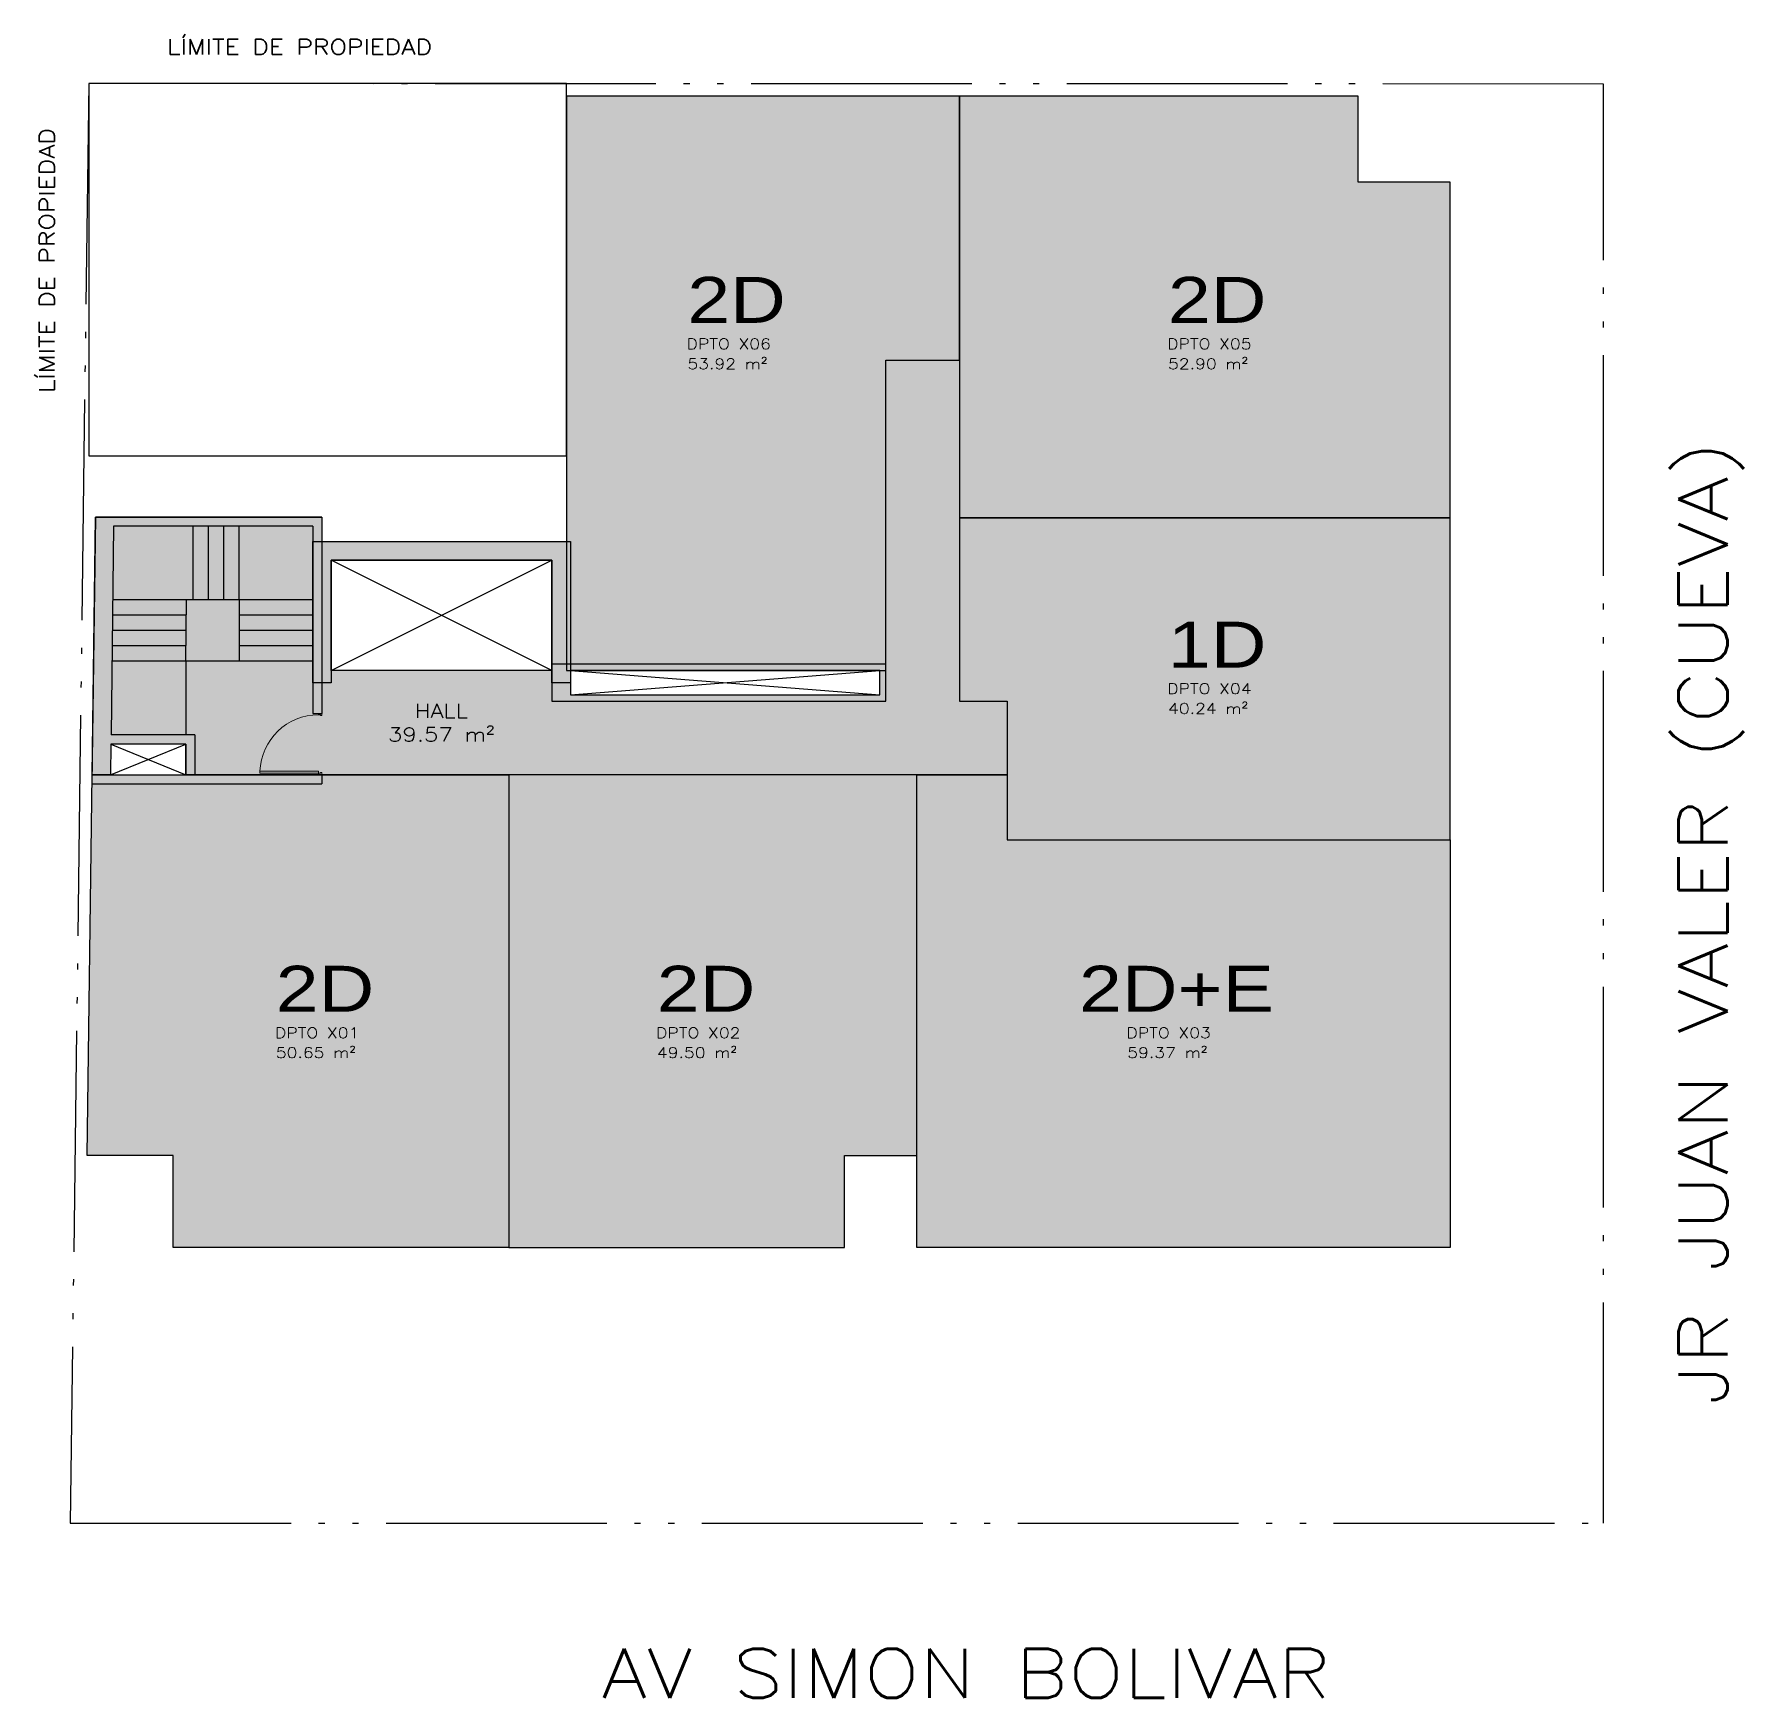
# Model space of a CAD drawing. Header units: metres. Extents: x 279728 to 280332, y 8661708 to 8661777.
# Drawn here: x 280304.16 to 280332.03, y 8661707.9 to 8661735.03 of the extents above; entities outside this region: 3.
import ezdxf
from ezdxf.enums import TextEntityAlignment as Align

# ---------------------------------------------------------------- set-up
doc = ezdxf.new("R2010")
doc.units = ezdxf.units.M
doc.header["$LTSCALE"] = 0.15
doc.linetypes.add('ACAD_ISO04W100', pattern=[30, 24, -3, 0, -3])
doc.linetypes.add('ACAD_ISO05W100', pattern=[33, 24, -3, 0, -3, 0, -3])
doc.layers.get('0').update_dxf_attribs({"linetype": 'CONTINUOUS'})
for name, color, linetype in [('LINEA PERIMETRAL LEVANTAMIENTO', 3, 'ACAD_ISO05W100'), ('MA_0.10', 1, 'CONTINUOUS'), ('MA_0.40', 4, 'CONTINUOUS'), ('MA_MUROS', 5, 'CONTINUOUS'), ('MA_TEXTO 1', 3, 'CONTINUOUS'), ('MA_TEXTO 2', 2, 'CONTINUOUS')]:
    doc.layers.add(name, color=color, linetype=linetype)
doc.layers.add('MA_AREAS', color=113, linetype='CONTINUOUS', plot=False)
doc.layers.add('MA_PUERTAS', color=1, linetype='CONTINUOUS', lineweight=13)
doc.styles.add('ROMANS', font='romans.shx')
doc.styles.add('SAS', font='sanss___.ttf')

# ---------------------------------------------------------------- blocks, each defined once
blk = doc.blocks.new('A$C007bf31b')
at = {"layer": 'MA_0.10', "ltscale": 0.25}
for p, q in [((2.1, 0.3), (0.3, 3.9)), ((2.1, 3.9), (0.3, 0.3)), ((2.1, 3.9), (2.1, 0.3))]:
    blk.add_line(p, q, dxfattribs=at)
at = {"layer": 'MA_MUROS', "ltscale": 0.25}
blk.add_lwpolyline([(2.3, 4.2), (2.3, 3.9), (0.3, 3.9), (0.3, 0.3), (2.3, 0.3), (2.3, 0), (0, 0), (0, 4.2)], close=True, dxfattribs=at)
blk = doc.blocks.new('rethrt')
at = {"color": 2}
for p, q in [((-0.9, 0), (-0.9, -0.05)), ((-0.87, 0), (-0.9, 0)), ((-0.03, -0.02), (-0.03, 0)), ((-0.03, 0), (0, 0)), ((0, 0), (0, -0.05)), ((-0.9, -0.05), (-0.88, -0.05)), ((-0.88, -0.05), (-0.88, -0.02)), ((-0.88, -0.02), (-0.87, -0.02)), ((-0.87, -0.02), (-0.87, 0)), ((-0.02, -0.02), (-0.03, -0.02)), ((-0.02, -0.05), (-0.02, -0.02)), ((0, -0.05), (-0.02, -0.05))]:
    blk.add_line(p, q, dxfattribs=at)
blk.add_lwpolyline([(-0.05, -0.05), (-0.05, -0.91), (-0.02, -0.91), (-0.02, -0.05)], close=True, dxfattribs=at)
at = {"color": 1}
blk.add_arc((-0.02, -0.05), 0.86, 179.9967, 268.0088, dxfattribs=at)

msp = doc.modelspace()

# ---------------------------------------------------------------- hatches: boundary and pattern name
at = {"ltscale": 0.25, "true_color": 0xe7e7e4}
h = msp.add_hatch(color=254, dxfattribs=at)
h.dxf.hatch_style = 1
h.paths.add_polyline_path([(279729.638, 8661747.079), (279729.477, 8661748.268), (279743.549, 8661750.173), (279743.455, 8661750.867), (279745.734, 8661751.176), (279745.808, 8661750.631), (279746.204, 8661750.684), (279746.13, 8661751.229), (279745.889, 8661753.013), (279743.213, 8661752.651), (279742.824, 8661755.524), (279746.986, 8661756.088), (279747.409, 8661752.967), (279748.413, 8661753.103), (279748.01, 8661756.075), (279748.159, 8661756.096), (279746.468, 8661768.582), (279745.774, 8661768.488), (279745.466, 8661770.767), (279746.011, 8661770.841), (279745.909, 8661771.594), (279743.121, 8661772.801), (279743.098, 8661772.975), (279737.785, 8661775.277), (279727.734, 8661773.916), (279727.573, 8661775.105), (279736.151, 8661776.267), (279736.137, 8661776.366), (279738.257, 8661776.653), (279747.373, 8661772.703), (279750.461, 8661749.899)])
at = {"ltscale": 0.25, "true_color": 0xd0dfeb}
h = msp.add_hatch(color=254, dxfattribs=at)
h.dxf.hatch_style = 1
h.paths.add_polyline_path([(280312.836, 8661724.652), (280318.044, 8661724.652), (280318.044, 8661729.714), (280319.244, 8661729.714), (280319.244, 8661734.014), (280312.836, 8661734.014)])
h = msp.add_hatch(color=254, dxfattribs=at)
h.dxf.hatch_style = 1
h.paths.add_polyline_path([(280319.244, 8661734.014), (280319.244, 8661727.139), (280327.244, 8661727.139), (280327.244, 8661732.614), (280325.744, 8661732.614), (280325.744, 8661734.014)])
at = {"ltscale": 0.25, "true_color": 0xe3e3e3}
h = msp.add_hatch(color=254, dxfattribs=at)
h.dxf.hatch_style = 1
h.paths.add_polyline_path([(280318.044, 8661729.714), (280319.244, 8661729.714), (280319.244, 8661724.152), (280320.02, 8661724.152), (280320.02, 8661722.952), (280306.627, 8661722.952), (280306.627, 8661723.452), (280305.406, 8661723.452), (280305.4, 8661722.952), (280305.1, 8661722.952), (280305.153, 8661727.152), (280308.848, 8661727.152), (280308.848, 8661726.752), (280312.836, 8661726.752), (280312.836, 8661724.652), (280312.898, 8661724.652), (280312.898, 8661724.252), (280317.944, 8661724.252), (280317.944, 8661724.652), (280318.044, 8661724.652)])
h.paths.add_polyline_path([(280308.998, 8661726.452), (280312.598, 8661726.452), (280312.598, 8661724.652), (280308.998, 8661724.652)], flags=16)
at = {"ltscale": 0.25, "true_color": 0xfce3e3}
h = msp.add_hatch(color=7, dxfattribs=at)
h.dxf.hatch_style = 1
h.paths.add_polyline_path([(280320.02, 8661721.889), (280327.244, 8661721.889), (280327.244, 8661727.139), (280319.244, 8661727.139), (280319.244, 8661724.152), (280320.02, 8661724.152)])
at = {"ltscale": 0.25, "true_color": 0xd0dfeb}
h = msp.add_hatch(color=254, dxfattribs=at)
h.dxf.hatch_style = 1
h.paths.add_polyline_path([(280305.1, 8661722.952), (280311.895, 8661722.952), (280311.895, 8661715.244), (280306.42, 8661715.244), (280306.42, 8661716.744), (280305.02, 8661716.744)])
h = msp.add_hatch(color=254, dxfattribs=at)
h.dxf.hatch_style = 1
h.paths.add_polyline_path([(280318.545, 8661722.952), (280311.895, 8661722.952), (280311.895, 8661715.244), (280317.37, 8661715.244), (280317.37, 8661716.744), (280318.545, 8661716.744)])
at = {"ltscale": 0.25, "true_color": 0xebf2e3}
h = msp.add_hatch(color=7, dxfattribs=at)
h.dxf.hatch_style = 1
h.paths.add_polyline_path([(280318.545, 8661722.952), (280320.02, 8661722.952), (280320.02, 8661721.889), (280327.244, 8661721.889), (280327.244, 8661715.244), (280318.545, 8661715.244)])

# ---------------------------------------------------------------- linework, layer by layer
at = {"layer": 'LINEA PERIMETRAL LEVANTAMIENTO'}
msp.add_lwpolyline([(280329.744, 8661734.214), (280305.044, 8661734.222), (280304.744, 8661710.744), (280329.744, 8661710.744)], close=True, dxfattribs=at)
at = {"layer": 'MA_0.10', "ltscale": 0.25}
for p, q in [((280306.748, 8661725.802), (280306.748, 8661727.002)), ((280306.998, 8661725.802), (280306.998, 8661727.002)), ((280307.248, 8661725.802), (280307.248, 8661727.002)), ((280307.498, 8661725.802), (280307.498, 8661727.002)), ((280306.636, 8661725.802), (280305.436, 8661725.802)), ((280306.636, 8661725.802), (280306.623, 8661724.802)), ((280307.498, 8661725.802), (280306.636, 8661725.802)), ((280307.498, 8661725.802), (280307.498, 8661724.802)), ((280308.698, 8661725.802), (280307.498, 8661725.802)), ((280306.633, 8661725.552), (280305.433, 8661725.552)), ((280308.698, 8661725.552), (280307.498, 8661725.552)), ((280306.63, 8661725.302), (280305.43, 8661725.302)), ((280308.698, 8661725.302), (280307.498, 8661725.302)), ((280306.627, 8661725.052), (280305.427, 8661725.052)), ((280308.698, 8661725.052), (280307.498, 8661725.052)), ((280306.627, 8661724.802), (280305.427, 8661724.802)), ((280307.498, 8661724.802), (280306.623, 8661724.802)), ((280306.627, 8661724.802), (280306.627, 8661723.602)), ((280308.698, 8661724.802), (280307.498, 8661724.802)), ((280312.898, 8661724.252), (280317.944, 8661724.652)), ((280312.898, 8661724.652), (280317.944, 8661724.252)), ((280305.4, 8661722.952), (280306.627, 8661723.452)), ((280305.406, 8661723.452), (280306.627, 8661722.952))]:
    msp.add_line(p, q, dxfattribs=at)
msp.add_lwpolyline([(280312.836, 8661728.152), (280312.836, 8661734.222), (280305.044, 8661734.222), (280305.044, 8661728.152)], close=True, dxfattribs=at)
at = {"layer": 'MA_AREAS', "ltscale": 0.25}
for points in [[(280318.044, 8661729.714), (280319.244, 8661729.714), (280319.244, 8661724.152), (280320.02, 8661724.152), (280320.02, 8661722.952), (280306.627, 8661722.952), (280306.627, 8661723.452), (280305.406, 8661723.452), (280305.4, 8661722.952), (280305.1, 8661722.952), (280305.153, 8661727.152), (280308.848, 8661727.152), (280308.848, 8661726.752), (280312.836, 8661726.752), (280312.836, 8661724.652), (280312.898, 8661724.652), (280312.898, 8661724.252), (280317.944, 8661724.252), (280317.944, 8661724.652), (280318.044, 8661724.652)], [(280308.998, 8661726.452), (280312.598, 8661726.452), (280312.598, 8661724.652), (280308.998, 8661724.652)]]:
    msp.add_lwpolyline(points, close=True, dxfattribs=at)
at = {"layer": 'MA_MUROS', "ltscale": 0.25}
for p, q in [((280305.153, 8661727.152), (280305.098, 8661722.802)), ((280308.848, 8661727.152), (280305.153, 8661727.152)), ((280308.848, 8661727.152), (280308.848, 8661723.952)), ((280305.451, 8661727.002), (280305.408, 8661723.602)), ((280308.698, 8661727.002), (280305.451, 8661727.002)), ((280308.698, 8661727.002), (280308.698, 8661723.952)), ((280308.698, 8661723.952), (280308.848, 8661723.952)), ((280305.406, 8661723.452), (280305.4, 8661722.952)), ((280306.627, 8661723.452), (280305.406, 8661723.452)), ((280306.777, 8661723.602), (280305.408, 8661723.602)), ((280306.627, 8661723.452), (280306.627, 8661722.952)), ((280306.777, 8661723.602), (280306.777, 8661722.952)), ((280305.4, 8661722.952), (280306.627, 8661722.952)), ((280306.777, 8661722.952), (280308.848, 8661722.952)), ((280308.848, 8661722.952), (280308.848, 8661722.802)), ((280305.098, 8661722.802), (280308.848, 8661722.802))]:
    msp.add_line(p, q, dxfattribs=at)
for p in [(279880.902, 8661731.964), (279998.292, 8661730.464)]:
    msp.add_ray(p, (-1, 0), dxfattribs=at)
for points in [[(280312.836, 8661724.652), (280318.044, 8661724.652), (280318.044, 8661729.714), (280319.244, 8661729.714), (280319.244, 8661729.714), (280319.244, 8661734.014), (280312.836, 8661734.014)], [(280319.244, 8661734.014), (280319.244, 8661727.139), (280327.244, 8661727.139), (280327.244, 8661732.614), (280325.744, 8661732.614), (280325.744, 8661734.014)], [(280320.02, 8661721.889), (280327.244, 8661721.889), (280327.244, 8661727.139), (280319.244, 8661727.139), (280319.244, 8661724.152), (280320.02, 8661724.152)], [(280312.598, 8661724.152), (280318.044, 8661724.152), (280318.044, 8661724.752), (280312.598, 8661724.752)], [(280312.898, 8661724.252), (280317.944, 8661724.252), (280317.944, 8661724.652), (280312.898, 8661724.652)], [(280305.1, 8661722.952), (280311.895, 8661722.952), (280311.895, 8661715.244), (280306.42, 8661715.244), (280306.42, 8661716.744), (280305.02, 8661716.744)], [(280318.545, 8661722.952), (280311.895, 8661722.952), (280311.895, 8661715.244), (280317.37, 8661715.244), (280317.37, 8661716.744), (280318.545, 8661716.744)], [(280318.545, 8661722.952), (280320.02, 8661722.952), (280320.02, 8661721.889), (280327.244, 8661721.889), (280327.244, 8661715.244), (280318.545, 8661715.244)]]:
    msp.add_lwpolyline(points, close=True, dxfattribs=at)

# ---------------------------------------------------------------- block references
at = {"layer": 'MA_MUROS', "ltscale": 0.25, "rotation": 270}
msp.add_blockref('A$C007bf31b', (280308.698, 8661726.752), dxfattribs=at)
at = {"layer": 'MA_PUERTAS', "xscale": 1.111111111122356, "yscale": 1.111111111122356, "zscale": 1.111111111122356, "rotation": 270}
msp.add_blockref('rethrt', (280308.848, 8661722.952), dxfattribs=at)

# ---------------------------------------------------------------- texts
at = {"layer": 'MA_0.40', "style": 'ROMANS', "width": 1.2}
for s, height, p in [('DPTO X06', 0.1715, (280315.481, 8661729.891)), ('DPTO X05', 0.1715, (280323.318, 8661729.891)), ('DPTO X04', 0.1715, (280323.318, 8661724.269)), ('HALL', 0.2286, (280310.793, 8661723.881)), ('DPTO X01', 0.1715, (280308.77, 8661718.657)), ('DPTO X02', 0.1715, (280314.984, 8661718.657)), ('DPTO X03', 0.1715, (280322.654, 8661718.657))]:
    msp.add_text(s, height=height, dxfattribs=at).set_placement(p, align=Align.CENTER)
at = {"layer": 'MA_TEXTO 1', "linetype": 'ACAD_ISO04W100', "style": 'SAS', "width": 1.2}
for s, p in [('2D', (280315.608, 8661730.695)), ('2D', (280323.445, 8661730.695)), ('1D', (280323.445, 8661725.073)), ('2D', (280308.897, 8661719.461)), ('2D', (280315.111, 8661719.461)), ('2D+E', (280322.781, 8661719.461))]:
    msp.add_text(s, height=0.7496, dxfattribs=at).set_placement(p, align=Align.MIDDLE_CENTER)
at = {"layer": 'MA_TEXTO 1', "style": 'ROMANS', "width": 1.2}
for s, height, p in [('53.92 m²', 0.1715, (280315.459, 8661729.653)), ('52.90 m²', 0.1715, (280323.296, 8661729.653)), ('40.24 m²', 0.1715, (280323.296, 8661724.031)), ('39.57 m²', 0.2286, (280310.794, 8661723.606)), ('50.65 m²', 0.1715, (280308.748, 8661718.419)), ('49.50 m²', 0.1715, (280314.962, 8661718.419)), ('59.37 m²', 0.1715, (280322.632, 8661718.419))]:
    msp.add_text(s, height=height, dxfattribs=at).set_placement(p, align=Align.MIDDLE_CENTER)
at = {"layer": 'MA_TEXTO 1', "extrusion": (0, 0, -1), "style": 'ROMANS', "text_generation_flag": 2, "width": 1.2}
msp.add_text('JR JUAN VALER (CUEVA)', height=0.8, rotation=270, dxfattribs=at).set_placement((-280331.365, 8661712.677), align=Align.MIDDLE_LEFT)
msp.add_text('AV SIMON BOLIVAR', height=0.8, dxfattribs=at).set_placement((-280313.407, 8661708.299), align=Align.MIDDLE_LEFT)
at = {"layer": 'MA_TEXTO 2', "style": 'ROMANS', "width": 1.2}
msp.add_text('LÍMITE DE PROPIEDAD', height=0.25, dxfattribs=at).set_placement((280308.484, 8661734.694), align=Align.CENTER)
msp.add_text('LÍMITE DE PROPIEDAD', height=0.25, rotation=90, dxfattribs=at).set_placement((280304.489, 8661731.338), align=Align.CENTER)

doc.saveas('drawing.dxf')
